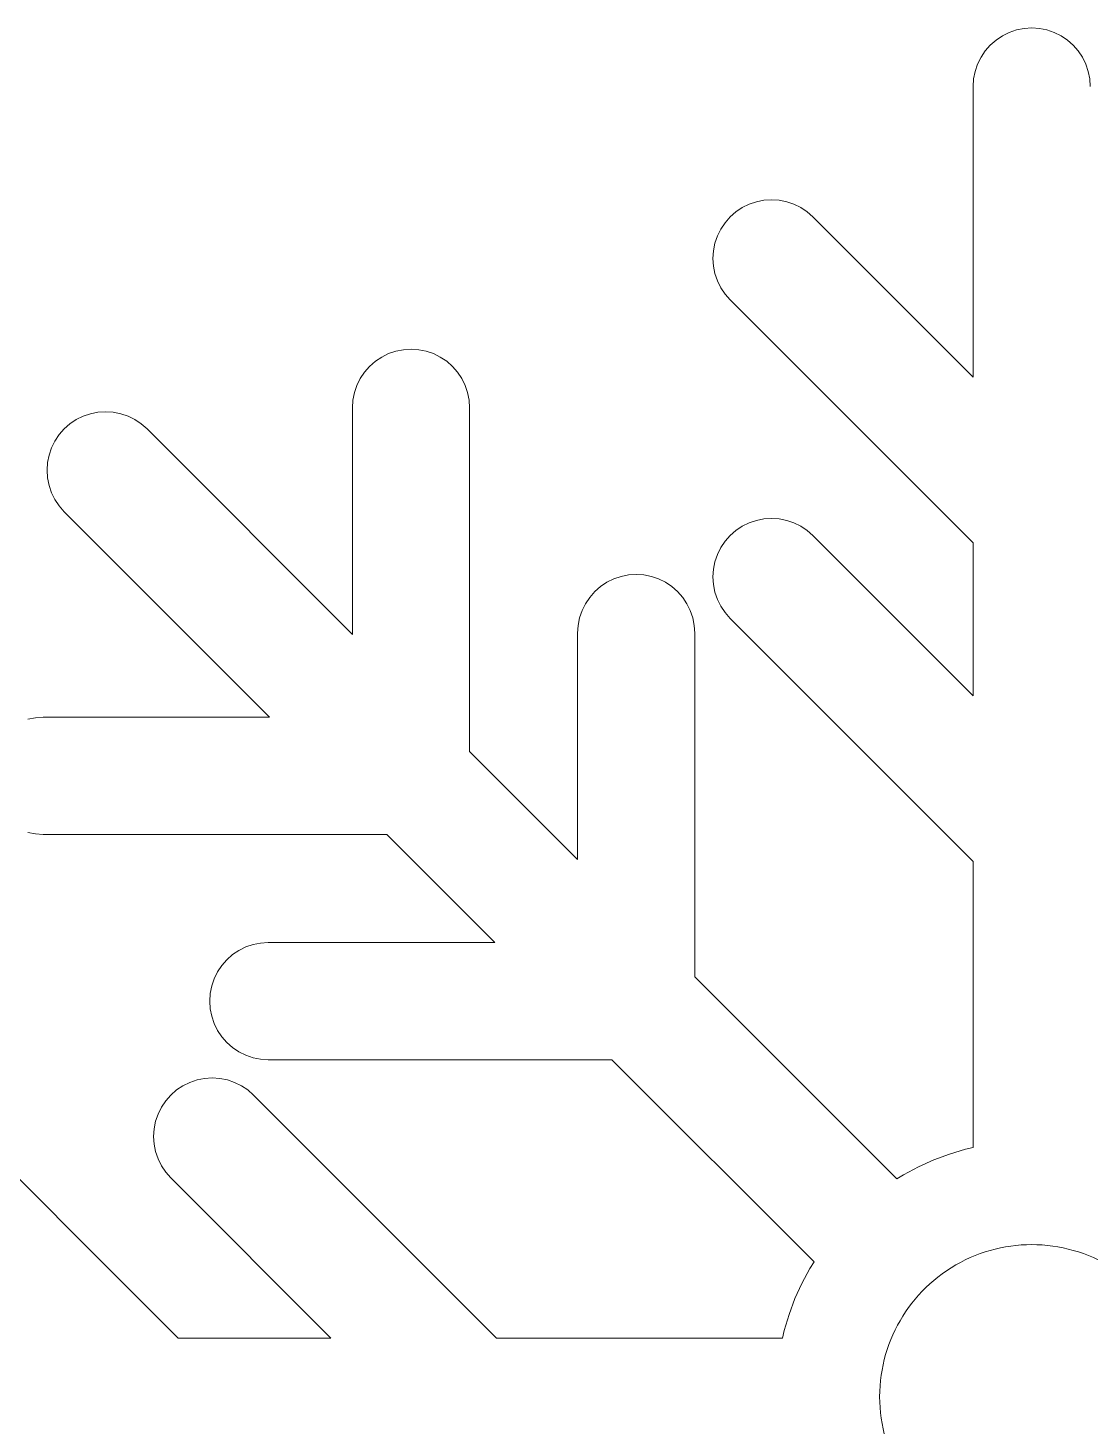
# Model space of a CAD drawing. Header units: centimetres. Extents: x -75 to 51, y -4 to 64.
# Drawn here: x -48.23 to -41.93, y 17.76 to 26.06 of the extents above; entities that cross this region are included whole.
import ezdxf

# ---------------------------------------------------------------- set-up
doc = ezdxf.new("R2010")
doc.units = ezdxf.units.CM
doc.header["$MEASUREMENT"] = 0
doc.layers.add('layer 1', color=7, linetype='Continuous')

msp = doc.modelspace()

# ---------------------------------------------------------------- linework, layer by layer
at = {"layer": 'layer 1', "color": 1, "lineweight": 20}
for points in [[(-42.31832, 26.05612), (-42.31832, 26.05612), (-42.36293, 26.04725), (-42.36293, 26.04725)], [(-42.27294, 26.05909), (-42.27294, 26.05909), (-42.31832, 26.05612), (-42.31832, 26.05612)], [(-42.22756, 26.05612), (-42.22756, 26.05612), (-42.27294, 26.05909), (-42.27294, 26.05909)], [(-42.18295, 26.04725), (-42.18295, 26.04725), (-42.22756, 26.05612), (-42.22756, 26.05612)], [(-42.4846, 25.98722), (-42.4846, 25.98722), (-42.5188, 25.95725), (-42.5188, 25.95725)], [(-42.44679, 26.01251), (-42.44679, 26.01251), (-42.4846, 25.98722), (-42.4846, 25.98722)], [(-42.406, 26.03262), (-42.406, 26.03262), (-42.44679, 26.01251), (-42.44679, 26.01251)], [(-42.36293, 26.04725), (-42.36293, 26.04725), (-42.406, 26.03262), (-42.406, 26.03262)], [(-42.13989, 26.03262), (-42.13989, 26.03262), (-42.18295, 26.04725), (-42.18295, 26.04725)], [(-42.09909, 26.01251), (-42.09909, 26.01251), (-42.13989, 26.03262), (-42.13989, 26.03262)], [(-42.06127, 25.98722), (-42.06127, 25.98722), (-42.09909, 26.01251), (-42.09909, 26.01251)], [(-42.02707, 25.95725), (-42.02707, 25.95725), (-42.06127, 25.98722), (-42.06127, 25.98722)], [(-42.54879, 25.92307), (-42.54879, 25.92307), (-42.57406, 25.88524), (-42.57406, 25.88524)], [(-42.5188, 25.95725), (-42.5188, 25.95725), (-42.54879, 25.92307), (-42.54879, 25.92307)], [(-41.99709, 25.92307), (-41.99709, 25.92307), (-42.02707, 25.95725), (-42.02707, 25.95725)], [(-41.97183, 25.88524), (-41.97183, 25.88524), (-41.99709, 25.92307), (-41.99709, 25.92307)], [(-42.59417, 25.84444), (-42.59417, 25.84444), (-42.6088, 25.80138), (-42.6088, 25.80138)], [(-42.57406, 25.88524), (-42.57406, 25.88524), (-42.59417, 25.84444), (-42.59417, 25.84444)], [(-41.95171, 25.84444), (-41.95171, 25.84444), (-41.97183, 25.88524), (-41.97183, 25.88524)], [(-41.93708, 25.80138), (-41.93708, 25.80138), (-41.95171, 25.84444), (-41.95171, 25.84444)], [(-42.61767, 25.75678), (-42.61767, 25.75678), (-42.62064, 25.71139), (-42.62064, 25.71139)], [(-42.6088, 25.80138), (-42.6088, 25.80138), (-42.61767, 25.75678), (-42.61767, 25.75678)], [(-41.92822, 25.75678), (-41.92822, 25.75678), (-41.93708, 25.80138), (-41.93708, 25.80138)], [(-41.92524, 25.71139), (-41.92524, 25.71139), (-41.92822, 25.75678), (-41.92822, 25.75678)], [(-42.62064, 25.71139), (-42.62064, 25.71139), (-42.62064, 23.98649), (-42.62064, 23.98649)], [(-43.99135, 24.99275), (-43.99135, 24.99275), (-44.02917, 24.96749), (-44.02917, 24.96749)], [(-43.95056, 25.01289), (-43.95056, 25.01289), (-43.99135, 24.99275), (-43.99135, 24.99275)], [(-43.9075, 25.0275), (-43.9075, 25.0275), (-43.95056, 25.01289), (-43.95056, 25.01289)], [(-43.86288, 25.03637), (-43.86288, 25.03637), (-43.9075, 25.0275), (-43.9075, 25.0275)], [(-43.8175, 25.03934), (-43.8175, 25.03934), (-43.86288, 25.03637), (-43.86288, 25.03637)], [(-43.77212, 25.03637), (-43.77212, 25.03637), (-43.8175, 25.03934), (-43.8175, 25.03934)], [(-43.72751, 25.0275), (-43.72751, 25.0275), (-43.77212, 25.03637), (-43.77212, 25.03637)], [(-43.68444, 25.01289), (-43.68444, 25.01289), (-43.72751, 25.0275), (-43.72751, 25.0275)], [(-43.64365, 24.99275), (-43.64365, 24.99275), (-43.68444, 25.01289), (-43.68444, 25.01289)], [(-43.60583, 24.96749), (-43.60583, 24.96749), (-43.64365, 24.99275), (-43.64365, 24.99275)], [(-44.09335, 24.90333), (-44.09335, 24.90333), (-44.11862, 24.86549), (-44.11862, 24.86549)], [(-44.06337, 24.93751), (-44.06337, 24.93751), (-44.09335, 24.90333), (-44.09335, 24.90333)], [(-44.02917, 24.96749), (-44.02917, 24.96749), (-44.06337, 24.93751), (-44.06337, 24.93751)], [(-43.57164, 24.93751), (-43.57164, 24.93751), (-43.60583, 24.96749), (-43.60583, 24.96749)], [(-42.62064, 23.98649), (-42.62064, 23.98649), (-43.57164, 24.93751), (-43.57164, 24.93751)], [(-44.13874, 24.82471), (-44.13874, 24.82471), (-44.15336, 24.78161), (-44.15336, 24.78161)], [(-44.11862, 24.86549), (-44.11862, 24.86549), (-44.13874, 24.82471), (-44.13874, 24.82471)], [(-44.16223, 24.73702), (-44.16223, 24.73702), (-44.16521, 24.69163), (-44.16521, 24.69163)], [(-44.15336, 24.78161), (-44.15336, 24.78161), (-44.16223, 24.73702), (-44.16223, 24.73702)], [(-44.16521, 24.69163), (-44.16521, 24.69163), (-44.16223, 24.64626), (-44.16223, 24.64626)], [(-44.16223, 24.64626), (-44.16223, 24.64626), (-44.15336, 24.60165), (-44.15336, 24.60165)], [(-44.15336, 24.60165), (-44.15336, 24.60165), (-44.13874, 24.55857), (-44.13874, 24.55857)], [(-44.13874, 24.55857), (-44.13874, 24.55857), (-44.11862, 24.51777), (-44.11862, 24.51777)], [(-44.11862, 24.51777), (-44.11862, 24.51777), (-44.09335, 24.47997), (-44.09335, 24.47997)], [(-44.09335, 24.47997), (-44.09335, 24.47997), (-44.06337, 24.44579), (-44.06337, 24.44579)], [(-44.06337, 24.44579), (-44.06337, 24.44579), (-42.62064, 23.00306), (-42.62064, 23.00306)], [(-46.00318, 24.1498), (-46.00318, 24.1498), (-46.04781, 24.14093), (-46.04781, 24.14093)], [(-45.95779, 24.15281), (-45.95779, 24.15281), (-46.00318, 24.14982), (-46.00318, 24.14982)], [(-45.91243, 24.1498), (-45.91243, 24.1498), (-45.95779, 24.15281), (-45.95779, 24.15281)], [(-45.86781, 24.14093), (-45.86781, 24.14093), (-45.91243, 24.1498), (-45.91243, 24.1498)], [(-46.16948, 24.08094), (-46.16948, 24.08094), (-46.20366, 24.05094), (-46.20366, 24.05094)], [(-46.13168, 24.10622), (-46.13168, 24.10622), (-46.16948, 24.08094), (-46.16948, 24.08094)], [(-46.09087, 24.12634), (-46.09087, 24.12634), (-46.13168, 24.10622), (-46.13168, 24.10622)], [(-46.04781, 24.14093), (-46.04781, 24.14093), (-46.09087, 24.12634), (-46.09087, 24.12634)], [(-45.82474, 24.12634), (-45.82474, 24.12634), (-45.86781, 24.14093), (-45.86781, 24.14093)], [(-45.78397, 24.10622), (-45.78397, 24.10622), (-45.82474, 24.12634), (-45.82474, 24.12634)], [(-45.74614, 24.08094), (-45.74614, 24.08094), (-45.78397, 24.10622), (-45.78397, 24.10622)], [(-45.71195, 24.05094), (-45.71195, 24.05094), (-45.74614, 24.08094), (-45.74614, 24.08094)], [(-46.25894, 23.97896), (-46.25894, 23.97896), (-46.27906, 23.93816), (-46.27906, 23.93816)], [(-46.23366, 24.01676), (-46.23366, 24.01676), (-46.25894, 23.97896), (-46.25894, 23.97896)], [(-46.20366, 24.05094), (-46.20366, 24.05094), (-46.23366, 24.01676), (-46.23366, 24.01676)], [(-45.68196, 24.01676), (-45.68196, 24.01676), (-45.71195, 24.05094), (-45.71195, 24.05094)], [(-45.65671, 23.97896), (-45.65671, 23.97896), (-45.68196, 24.01676), (-45.68196, 24.01676)], [(-45.63657, 23.93816), (-45.63657, 23.93816), (-45.65671, 23.97896), (-45.65671, 23.97896)], [(-46.27906, 23.93816), (-46.27906, 23.93816), (-46.29365, 23.8951), (-46.29365, 23.8951)], [(-45.62197, 23.8951), (-45.62197, 23.8951), (-45.63657, 23.93816), (-45.63657, 23.93816)], [(-46.30253, 23.85047), (-46.30253, 23.85047), (-46.3055, 23.80511), (-46.3055, 23.80511)], [(-46.29365, 23.8951), (-46.29365, 23.8951), (-46.30253, 23.85047), (-46.30253, 23.85047)], [(-45.61309, 23.85047), (-45.61309, 23.85047), (-45.62197, 23.8951), (-45.62197, 23.8951)], [(-45.61009, 23.80511), (-45.61009, 23.80511), (-45.61309, 23.85047), (-45.61309, 23.85047)], [(-47.94489, 23.73511), (-47.94489, 23.73511), (-47.98269, 23.70982), (-47.98269, 23.70982)], [(-47.90409, 23.75521), (-47.90409, 23.75521), (-47.94489, 23.73511), (-47.94489, 23.73511)], [(-47.86103, 23.76984), (-47.86103, 23.76984), (-47.90409, 23.75521), (-47.90409, 23.75521)], [(-47.81643, 23.77873), (-47.81643, 23.77873), (-47.86103, 23.76984), (-47.86103, 23.76984)], [(-47.77104, 23.78168), (-47.77104, 23.78168), (-47.81643, 23.77871), (-47.81643, 23.77871)], [(-47.72566, 23.77873), (-47.72566, 23.77873), (-47.77104, 23.7817), (-47.77104, 23.7817)], [(-47.68106, 23.76984), (-47.68106, 23.76984), (-47.72566, 23.77873), (-47.72566, 23.77873)], [(-47.63799, 23.75521), (-47.63799, 23.75521), (-47.68106, 23.76984), (-47.68106, 23.76984)], [(-47.59719, 23.73511), (-47.59719, 23.73511), (-47.63799, 23.75521), (-47.63799, 23.75521)], [(-47.55936, 23.70982), (-47.55936, 23.70982), (-47.59719, 23.73511), (-47.59719, 23.73511)], [(-46.3055, 23.80511), (-46.3055, 23.80511), (-46.3055, 22.46018), (-46.3055, 22.46018)], [(-45.61009, 21.76478), (-45.61009, 21.76478), (-45.61009, 23.80511), (-45.61009, 23.80511)], [(-48.01692, 23.67985), (-48.01692, 23.67985), (-48.04688, 23.64565), (-48.04688, 23.64565)], [(-47.98269, 23.70982), (-47.98269, 23.70982), (-48.01692, 23.67985), (-48.01692, 23.67985)], [(-47.52517, 23.67985), (-47.52517, 23.67985), (-47.55936, 23.70982), (-47.55936, 23.70982)], [(-46.3055, 22.46018), (-46.3055, 22.46018), (-47.52517, 23.67985), (-47.52517, 23.67985)], [(-48.09227, 23.56703), (-48.09227, 23.56703), (-48.1069, 23.52397), (-48.1069, 23.52397)], [(-48.07216, 23.60784), (-48.07216, 23.60784), (-48.09227, 23.56703), (-48.09227, 23.56703)], [(-48.04688, 23.64565), (-48.04688, 23.64565), (-48.07216, 23.60784), (-48.07216, 23.60784)], [(-48.1069, 23.52397), (-48.1069, 23.52397), (-48.11577, 23.47938), (-48.11577, 23.47938)], [(-48.11577, 23.47938), (-48.11577, 23.47938), (-48.11875, 23.43399), (-48.11875, 23.43399)], [(-48.11875, 23.43399), (-48.11875, 23.43399), (-48.11577, 23.38859), (-48.11577, 23.38859)], [(-48.11577, 23.38859), (-48.11577, 23.38859), (-48.1069, 23.344), (-48.1069, 23.344)], [(-48.1069, 23.344), (-48.1069, 23.344), (-48.09227, 23.30094), (-48.09227, 23.30094)], [(-48.09227, 23.30094), (-48.09227, 23.30094), (-48.07216, 23.26014), (-48.07216, 23.26014)], [(-48.07216, 23.26014), (-48.07216, 23.26014), (-48.04688, 23.22231), (-48.04688, 23.22231)], [(-48.04688, 23.22231), (-48.04688, 23.22231), (-48.01692, 23.18812), (-48.01692, 23.18812)], [(-48.01692, 23.18812), (-48.01692, 23.18812), (-46.79723, 21.96843), (-46.79723, 21.96843)], [(-44.02917, 23.07685), (-44.02917, 23.07685), (-44.06337, 23.04687), (-44.06337, 23.04687)], [(-43.99135, 23.10211), (-43.99135, 23.10211), (-44.02917, 23.07685), (-44.02917, 23.07685)], [(-43.95056, 23.12225), (-43.95056, 23.12225), (-43.99135, 23.10211), (-43.99135, 23.10211)], [(-43.9075, 23.13686), (-43.9075, 23.13686), (-43.95056, 23.12225), (-43.95056, 23.12225)], [(-43.86288, 23.14573), (-43.86288, 23.14573), (-43.9075, 23.13686), (-43.9075, 23.13686)], [(-43.8175, 23.1487), (-43.8175, 23.1487), (-43.86288, 23.14573), (-43.86288, 23.14573)], [(-43.77212, 23.14573), (-43.77212, 23.14573), (-43.8175, 23.1487), (-43.8175, 23.1487)], [(-43.72751, 23.13686), (-43.72751, 23.13686), (-43.77212, 23.14573), (-43.77212, 23.14573)], [(-43.68444, 23.12225), (-43.68444, 23.12225), (-43.72751, 23.13686), (-43.72751, 23.13686)], [(-43.64365, 23.10211), (-43.64365, 23.10211), (-43.68444, 23.12225), (-43.68444, 23.12225)], [(-43.60583, 23.07685), (-43.60583, 23.07685), (-43.64365, 23.10211), (-43.64365, 23.10211)], [(-43.57164, 23.04687), (-43.57164, 23.04687), (-43.60583, 23.07685), (-43.60583, 23.07685)], [(-44.09335, 23.01268), (-44.09335, 23.01268), (-44.11862, 22.97485), (-44.11862, 22.97485)], [(-44.06337, 23.04687), (-44.06337, 23.04687), (-44.09335, 23.01268), (-44.09335, 23.01268)], [(-42.62064, 22.09585), (-42.62064, 22.09585), (-43.57164, 23.04687), (-43.57164, 23.04687)], [(-42.62064, 23.00306), (-42.62064, 23.00306), (-42.62064, 22.09585), (-42.62064, 22.09585)], [(-44.13874, 22.93407), (-44.13874, 22.93407), (-44.15336, 22.89101), (-44.15336, 22.89101)], [(-44.11862, 22.97485), (-44.11862, 22.97485), (-44.13874, 22.93407), (-44.13874, 22.93407)], [(-44.16223, 22.84638), (-44.16223, 22.84638), (-44.16521, 22.80098), (-44.16521, 22.80098)], [(-44.15336, 22.89101), (-44.15336, 22.89101), (-44.16223, 22.84638), (-44.16223, 22.84638)], [(-44.8326, 22.74406), (-44.8326, 22.74406), (-44.86679, 22.71406), (-44.86679, 22.71406)], [(-44.79479, 22.76934), (-44.79479, 22.76934), (-44.8326, 22.74406), (-44.8326, 22.74406)], [(-44.754, 22.78946), (-44.754, 22.78946), (-44.79479, 22.76934), (-44.79479, 22.76934)], [(-44.71092, 22.80408), (-44.71092, 22.80408), (-44.754, 22.78946), (-44.754, 22.78946)], [(-44.66631, 22.81292), (-44.66631, 22.81292), (-44.71092, 22.80408), (-44.71092, 22.80408)], [(-44.62093, 22.81593), (-44.62093, 22.81593), (-44.66631, 22.81294), (-44.66631, 22.81294)], [(-44.57555, 22.81292), (-44.57555, 22.81292), (-44.62093, 22.81593), (-44.62093, 22.81593)], [(-44.53094, 22.80408), (-44.53094, 22.80408), (-44.57555, 22.81292), (-44.57555, 22.81292)], [(-44.48787, 22.78946), (-44.48787, 22.78946), (-44.53094, 22.80408), (-44.53094, 22.80408)], [(-44.44708, 22.76934), (-44.44708, 22.76934), (-44.48787, 22.78946), (-44.48787, 22.78946)], [(-44.40926, 22.74406), (-44.40926, 22.74406), (-44.44708, 22.76934), (-44.44708, 22.76934)], [(-44.37507, 22.71406), (-44.37507, 22.71406), (-44.40926, 22.74406), (-44.40926, 22.74406)], [(-44.16521, 22.80098), (-44.16521, 22.80098), (-44.16223, 22.75563), (-44.16223, 22.75563)], [(-44.16223, 22.75563), (-44.16223, 22.75563), (-44.15336, 22.71101), (-44.15336, 22.71101)], [(-44.89678, 22.67987), (-44.89678, 22.67987), (-44.92205, 22.64208), (-44.92205, 22.64208)], [(-44.86679, 22.71406), (-44.86679, 22.71406), (-44.89678, 22.67987), (-44.89678, 22.67987)], [(-44.34508, 22.67987), (-44.34508, 22.67987), (-44.37507, 22.71406), (-44.37507, 22.71406)], [(-44.31981, 22.64208), (-44.31981, 22.64208), (-44.34508, 22.67987), (-44.34508, 22.67987)], [(-44.15336, 22.71101), (-44.15336, 22.71101), (-44.13874, 22.66793), (-44.13874, 22.66793)], [(-44.13874, 22.66793), (-44.13874, 22.66793), (-44.11862, 22.62713), (-44.11862, 22.62713)], [(-44.94217, 22.60128), (-44.94217, 22.60128), (-44.95678, 22.55822), (-44.95678, 22.55822)], [(-44.92205, 22.64208), (-44.92205, 22.64208), (-44.94217, 22.60128), (-44.94217, 22.60128)], [(-44.29969, 22.60128), (-44.29969, 22.60128), (-44.31981, 22.64208), (-44.31981, 22.64208)], [(-44.28507, 22.55822), (-44.28507, 22.55822), (-44.29969, 22.60128), (-44.29969, 22.60128)], [(-44.11862, 22.62713), (-44.11862, 22.62713), (-44.09335, 22.58934), (-44.09335, 22.58934)], [(-44.09335, 22.58934), (-44.09335, 22.58934), (-44.06337, 22.55516), (-44.06337, 22.55516)], [(-44.96565, 22.51359), (-44.96565, 22.51359), (-44.96863, 22.46823), (-44.96863, 22.46823)], [(-44.95678, 22.55822), (-44.95678, 22.55822), (-44.96565, 22.51359), (-44.96565, 22.51359)], [(-44.2762, 22.51359), (-44.2762, 22.51359), (-44.28507, 22.55822), (-44.28507, 22.55822)], [(-44.27323, 22.46823), (-44.27323, 22.46823), (-44.2762, 22.51359), (-44.2762, 22.51359)], [(-44.06337, 22.55516), (-44.06337, 22.55516), (-42.62064, 21.11243), (-42.62064, 21.11243)], [(-44.96863, 22.46823), (-44.96863, 22.46823), (-44.96863, 21.1233), (-44.96863, 21.1233)], [(-44.27323, 20.42788), (-44.27323, 20.42788), (-44.27323, 22.46823), (-44.27323, 22.46823)], [(-48.18752, 21.96545), (-48.18752, 21.96545), (-48.23215, 21.95658), (-48.23215, 21.95658)], [(-48.14216, 21.96843), (-48.14216, 21.96843), (-48.18752, 21.96549), (-48.18752, 21.96549)], [(-46.79723, 21.96843), (-46.79723, 21.96843), (-48.14216, 21.96843), (-48.14216, 21.96843)], [(-44.96863, 21.1233), (-44.96863, 21.1233), (-45.61009, 21.76478), (-45.61009, 21.76478)], [(-48.23215, 21.28491), (-48.23215, 21.28491), (-48.18752, 21.27602), (-48.18752, 21.27602)], [(-48.18752, 21.27602), (-48.18752, 21.27602), (-48.14216, 21.27301), (-48.14216, 21.27301)], [(-48.14216, 21.27303), (-48.14216, 21.27303), (-46.10184, 21.27303), (-46.10184, 21.27303)], [(-46.10184, 21.27303), (-46.10184, 21.27303), (-45.46036, 20.63156), (-45.46036, 20.63156)], [(-42.62064, 21.11243), (-42.62064, 21.11243), (-42.62064, 19.41596), (-42.62064, 19.41596)], [(-46.97913, 20.58497), (-46.97913, 20.58497), (-47.01694, 20.55972), (-47.01694, 20.55972)], [(-46.93833, 20.60509), (-46.93833, 20.60509), (-46.97913, 20.58497), (-46.97913, 20.58497)], [(-46.89526, 20.61972), (-46.89526, 20.61972), (-46.93833, 20.60509), (-46.93833, 20.60509)], [(-46.85064, 20.6286), (-46.85064, 20.6286), (-46.89526, 20.61972), (-46.89526, 20.61972)], [(-46.80528, 20.63156), (-46.80528, 20.63156), (-46.85064, 20.62863), (-46.85064, 20.62863)], [(-45.46036, 20.63156), (-45.46036, 20.63156), (-46.80528, 20.63156), (-46.80528, 20.63156)], [(-47.08112, 20.49554), (-47.08112, 20.49554), (-47.1064, 20.45772), (-47.1064, 20.45772)], [(-47.05112, 20.52973), (-47.05112, 20.52973), (-47.08112, 20.49554), (-47.08112, 20.49554)], [(-47.01694, 20.55972), (-47.01694, 20.55972), (-47.05112, 20.52973), (-47.05112, 20.52973)], [(-47.12651, 20.41691), (-47.12651, 20.41691), (-47.14114, 20.37385), (-47.14114, 20.37385)], [(-47.1064, 20.45772), (-47.1064, 20.45772), (-47.12651, 20.41691), (-47.12651, 20.41691)], [(-43.07366, 19.22832), (-43.07366, 19.22832), (-44.27323, 20.42788), (-44.27323, 20.42788)], [(-47.14999, 20.32924), (-47.14999, 20.32924), (-47.15298, 20.28387), (-47.15298, 20.28387)], [(-47.14114, 20.37385), (-47.14114, 20.37385), (-47.14999, 20.32924), (-47.14999, 20.32924)], [(-47.15298, 20.28387), (-47.15298, 20.28387), (-47.14999, 20.23847), (-47.14999, 20.23847)], [(-47.14999, 20.23847), (-47.14999, 20.23847), (-47.14114, 20.19388), (-47.14114, 20.19388)], [(-47.14114, 20.19388), (-47.14114, 20.19388), (-47.12651, 20.1508), (-47.12651, 20.1508)], [(-47.12651, 20.1508), (-47.12651, 20.1508), (-47.1064, 20.11002), (-47.1064, 20.11002)], [(-47.1064, 20.11002), (-47.1064, 20.11002), (-47.08112, 20.0722), (-47.08112, 20.0722)], [(-47.08112, 20.0722), (-47.08112, 20.0722), (-47.05112, 20.038), (-47.05112, 20.038)], [(-47.05112, 20.038), (-47.05112, 20.038), (-47.01694, 20.00802), (-47.01694, 20.00802)], [(-47.01694, 20.00802), (-47.01694, 20.00802), (-46.97913, 19.98274), (-46.97913, 19.98274)], [(-46.97913, 19.98274), (-46.97913, 19.98274), (-46.93833, 19.96262), (-46.93833, 19.96262)], [(-46.93833, 19.96262), (-46.93833, 19.96262), (-46.89526, 19.94801), (-46.89526, 19.94801)], [(-46.89526, 19.94801), (-46.89526, 19.94801), (-46.85064, 19.93914), (-46.85064, 19.93914)], [(-46.85064, 19.93914), (-46.85064, 19.93914), (-46.80528, 19.93619), (-46.80528, 19.93619)], [(-46.80528, 19.93617), (-46.80528, 19.93617), (-44.76495, 19.93617), (-44.76495, 19.93617)], [(-44.76495, 19.93617), (-44.76495, 19.93617), (-43.56539, 18.7366), (-43.56539, 18.7366)], [(-47.34973, 19.75628), (-47.34973, 19.75628), (-47.38392, 19.7263), (-47.38392, 19.7263)], [(-47.31189, 19.78156), (-47.31189, 19.78156), (-47.34973, 19.75628), (-47.34973, 19.75628)], [(-47.27113, 19.80168), (-47.27113, 19.80168), (-47.31189, 19.78156), (-47.31189, 19.78156)], [(-47.22806, 19.81631), (-47.22806, 19.81631), (-47.27113, 19.80168), (-47.27113, 19.80168)], [(-47.18344, 19.82516), (-47.18344, 19.82516), (-47.22806, 19.81631), (-47.22806, 19.81631)], [(-47.13805, 19.82813), (-47.13805, 19.82813), (-47.18344, 19.8252), (-47.18344, 19.8252)], [(-47.09269, 19.82516), (-47.09269, 19.82516), (-47.13805, 19.8281), (-47.13805, 19.8281)], [(-47.04806, 19.81631), (-47.04806, 19.81631), (-47.09269, 19.82516), (-47.09269, 19.82516)], [(-47.005, 19.80168), (-47.005, 19.80168), (-47.04806, 19.81631), (-47.04806, 19.81631)], [(-46.96419, 19.78156), (-46.96419, 19.78156), (-47.005, 19.80168), (-47.005, 19.80168)], [(-46.92639, 19.75628), (-46.92639, 19.75628), (-46.96419, 19.78156), (-46.96419, 19.78156)], [(-46.8922, 19.7263), (-46.8922, 19.7263), (-46.92639, 19.75628), (-46.92639, 19.75628)], [(-47.34012, 18.28357), (-47.34012, 18.28357), (-48.78284, 19.7263), (-48.78284, 19.7263)], [(-47.41392, 19.69211), (-47.41392, 19.69211), (-47.43916, 19.65428), (-47.43916, 19.65428)], [(-47.38392, 19.7263), (-47.38392, 19.7263), (-47.41392, 19.69211), (-47.41392, 19.69211)], [(-45.44949, 18.28357), (-45.44949, 18.28357), (-46.8922, 19.7263), (-46.8922, 19.7263)], [(-47.4593, 19.6135), (-47.4593, 19.6135), (-47.4739, 19.57042), (-47.4739, 19.57042)], [(-47.43916, 19.65428), (-47.43916, 19.65428), (-47.4593, 19.6135), (-47.4593, 19.6135)], [(-47.48278, 19.52583), (-47.48278, 19.52583), (-47.48576, 19.48043), (-47.48576, 19.48043)], [(-47.4739, 19.57042), (-47.4739, 19.57042), (-47.48278, 19.52583), (-47.48278, 19.52583)], [(-47.48576, 19.48043), (-47.48576, 19.48043), (-47.48278, 19.43505), (-47.48278, 19.43505)], [(-47.48278, 19.43505), (-47.48278, 19.43505), (-47.4739, 19.39044), (-47.4739, 19.39044)], [(-42.62064, 19.41596), (-42.62064, 19.41596), (-42.66665, 19.40524), (-42.66665, 19.40524)], [(-47.4739, 19.39044), (-47.4739, 19.39044), (-47.4593, 19.34736), (-47.4593, 19.34736)], [(-47.4593, 19.34736), (-47.4593, 19.34736), (-47.43916, 19.30659), (-47.43916, 19.30659)], [(-42.85508, 19.34128), (-42.85508, 19.34128), (-42.94575, 19.30019), (-42.94575, 19.30019)], [(-42.76191, 19.37634), (-42.76191, 19.37634), (-42.85508, 19.34128), (-42.85508, 19.34128)], [(-42.66665, 19.40524), (-42.66665, 19.40524), (-42.76191, 19.37634), (-42.76191, 19.37634)], [(-47.43916, 19.30659), (-47.43916, 19.30659), (-47.41392, 19.26878), (-47.41392, 19.26878)], [(-47.41392, 19.26878), (-47.41392, 19.26878), (-47.38392, 19.23458), (-47.38392, 19.23458)], [(-43.03353, 19.25327), (-43.03353, 19.25327), (-43.07366, 19.22832), (-43.07366, 19.22832)], [(-42.94575, 19.30019), (-42.94575, 19.30019), (-43.03353, 19.25327), (-43.03353, 19.25327)], [(-47.38392, 19.23458), (-47.38392, 19.23458), (-46.43291, 18.28357), (-46.43291, 18.28357)], [(-43.59033, 18.69647), (-43.59033, 18.69647), (-43.63726, 18.60868), (-43.63726, 18.60868)], [(-43.56539, 18.7366), (-43.56539, 18.7366), (-43.59033, 18.69647), (-43.59033, 18.69647)], [(-43.63726, 18.60868), (-43.63726, 18.60868), (-43.67834, 18.518), (-43.67834, 18.518)], [(-43.67834, 18.518), (-43.67834, 18.518), (-43.71341, 18.42484), (-43.71341, 18.42484)], [(-43.71341, 18.42484), (-43.71341, 18.42484), (-43.7423, 18.32958), (-43.7423, 18.32958)], [(-46.43291, 18.28357), (-46.43291, 18.28357), (-47.34012, 18.28357), (-47.34012, 18.28357)], [(-43.75303, 18.28357), (-43.75303, 18.28357), (-45.44949, 18.28357), (-45.44949, 18.28357)], [(-43.7423, 18.32958), (-43.7423, 18.32958), (-43.75303, 18.28357), (-43.75303, 18.28357)]]:
    msp.add_open_spline(points, degree=3, dxfattribs=at)
for points in [[(-41.82147, 18.71783), (-41.82147, 18.71783), (-41.84963, 18.73341), (-41.84963, 18.73341), (-41.84963, 18.73341), (-41.84963, 18.73341), (-41.87819, 18.74792), (-41.87819, 18.74792), (-41.87819, 18.74792), (-41.87819, 18.74792), (-41.90711, 18.76136), (-41.90711, 18.76136), (-41.90711, 18.76136), (-41.90711, 18.76136), (-41.93637, 18.77373), (-41.93637, 18.77373), (-41.93637, 18.77373), (-41.93637, 18.77373), (-41.96596, 18.78502), (-41.96596, 18.78502), (-41.96596, 18.78502), (-41.96596, 18.78502), (-41.99584, 18.79524), (-41.99584, 18.79524), (-41.99584, 18.79524), (-41.99584, 18.79524), (-42.02599, 18.80439), (-42.02599, 18.80439), (-42.02599, 18.80439), (-42.02599, 18.80439), (-42.05635, 18.81243), (-42.05635, 18.81243), (-42.05635, 18.81243), (-42.05635, 18.81243), (-42.08693, 18.8194), (-42.08693, 18.8194), (-42.08693, 18.8194), (-42.08693, 18.8194), (-42.11767, 18.82531), (-42.11767, 18.82531), (-42.11767, 18.82531), (-42.11767, 18.82531), (-42.14856, 18.83016), (-42.14856, 18.83016), (-42.14856, 18.83016), (-42.14856, 18.83016), (-42.17956, 18.83393), (-42.17956, 18.83393), (-42.17956, 18.83393), (-42.17956, 18.83393), (-42.21065, 18.83669), (-42.21065, 18.83669), (-42.21065, 18.83669), (-42.21065, 18.83669), (-42.24179, 18.83822), (-42.24179, 18.83822), (-42.24179, 18.83822), (-42.24179, 18.83822), (-42.27296, 18.83881), (-42.27296, 18.83881), (-42.27296, 18.83881), (-42.27296, 18.83881), (-42.30414, 18.83822), (-42.30414, 18.83822), (-42.30414, 18.83822), (-42.30414, 18.83822), (-42.33528, 18.83669), (-42.33528, 18.83669), (-42.33528, 18.83669), (-42.33528, 18.83669), (-42.36637, 18.83393), (-42.36637, 18.83393), (-42.36637, 18.83393), (-42.36637, 18.83393), (-42.39737, 18.83016), (-42.39737, 18.83016), (-42.39737, 18.83016), (-42.39737, 18.83016), (-42.42826, 18.82531), (-42.42826, 18.82531), (-42.42826, 18.82531), (-42.42826, 18.82531), (-42.459, 18.8194), (-42.459, 18.8194), (-42.459, 18.8194), (-42.459, 18.8194), (-42.48958, 18.81243), (-42.48958, 18.81243), (-42.48958, 18.81243), (-42.48958, 18.81243), (-42.51994, 18.80439), (-42.51994, 18.80439), (-42.51994, 18.80439), (-42.51994, 18.80439), (-42.55009, 18.79524), (-42.55009, 18.79524), (-42.55009, 18.79524), (-42.55009, 18.79524), (-42.57996, 18.78502), (-42.57996, 18.78502), (-42.57996, 18.78502), (-42.57996, 18.78502), (-42.60956, 18.77373), (-42.60956, 18.77373), (-42.60956, 18.77373), (-42.60956, 18.77373), (-42.63882, 18.76136), (-42.63882, 18.76136), (-42.63882, 18.76136), (-42.63882, 18.76136), (-42.66774, 18.74792), (-42.66774, 18.74792), (-42.66774, 18.74792), (-42.66774, 18.74792), (-42.6963, 18.73341), (-42.6963, 18.73341), (-42.6963, 18.73341), (-42.6963, 18.73341), (-42.72446, 18.71783), (-42.72446, 18.71783)], [(-42.7244, 18.71783), (-42.7244, 18.71783), (-42.75198, 18.70124), (-42.75198, 18.70124), (-42.75198, 18.70124), (-42.75198, 18.70124), (-42.77882, 18.68376), (-42.77882, 18.68376), (-42.77882, 18.68376), (-42.77882, 18.68376), (-42.80493, 18.66543), (-42.80493, 18.66543), (-42.80493, 18.66543), (-42.80493, 18.66543), (-42.83027, 18.64627), (-42.83027, 18.64627), (-42.83027, 18.64627), (-42.83027, 18.64627), (-42.85485, 18.62628), (-42.85485, 18.62628), (-42.85485, 18.62628), (-42.85485, 18.62628), (-42.87863, 18.60553), (-42.87863, 18.60553), (-42.87863, 18.60553), (-42.87863, 18.60553), (-42.90161, 18.58401), (-42.90161, 18.58401), (-42.90161, 18.58401), (-42.90161, 18.58401), (-42.92377, 18.56176), (-42.92377, 18.56176), (-42.92377, 18.56176), (-42.92377, 18.56176), (-42.9451, 18.53877), (-42.9451, 18.53877), (-42.9451, 18.53877), (-42.9451, 18.53877), (-42.96561, 18.51511), (-42.96561, 18.51511), (-42.96561, 18.51511), (-42.96561, 18.51511), (-42.98523, 18.49078), (-42.98523, 18.49078), (-42.98523, 18.49078), (-42.98523, 18.49078), (-43.00399, 18.4658), (-43.00399, 18.4658), (-43.00399, 18.4658), (-43.00399, 18.4658), (-43.02187, 18.44021), (-43.02187, 18.44021), (-43.02187, 18.44021), (-43.02187, 18.44021), (-43.03882, 18.41404), (-43.03882, 18.41404), (-43.03882, 18.41404), (-43.03882, 18.41404), (-43.05486, 18.38732), (-43.05486, 18.38732), (-43.05486, 18.38732), (-43.05486, 18.38732), (-43.06998, 18.36005), (-43.06998, 18.36005), (-43.06998, 18.36005), (-43.06998, 18.36005), (-43.08415, 18.33226), (-43.08415, 18.33226), (-43.08415, 18.33226), (-43.08415, 18.33226), (-43.09737, 18.30398), (-43.09737, 18.30398), (-43.09737, 18.30398), (-43.09737, 18.30398), (-43.10961, 18.27524), (-43.10961, 18.27524), (-43.10961, 18.27524), (-43.10961, 18.27524), (-43.12087, 18.24607), (-43.12087, 18.24607), (-43.12087, 18.24607), (-43.12087, 18.24607), (-43.13112, 18.2165), (-43.13112, 18.2165), (-43.13112, 18.2165), (-43.13112, 18.2165), (-43.14036, 18.18654), (-43.14036, 18.18654), (-43.14036, 18.18654), (-43.14036, 18.18654), (-43.14856, 18.15621), (-43.14856, 18.15621), (-43.14856, 18.15621), (-43.14856, 18.15621), (-43.15572, 18.12554), (-43.15572, 18.12554), (-43.15572, 18.12554), (-43.15572, 18.12554), (-43.16181, 18.09456), (-43.16181, 18.09456), (-43.16181, 18.09456), (-43.16181, 18.09456), (-43.16683, 18.06329), (-43.16683, 18.06329), (-43.16683, 18.06329), (-43.16683, 18.06329), (-43.17074, 18.03176), (-43.17074, 18.03176), (-43.17074, 18.03176), (-43.17074, 18.03176), (-43.17351, 17.99999), (-43.17351, 17.99999), (-43.17351, 17.99999), (-43.17351, 17.99999), (-43.17534, 17.968), (-43.17534, 17.968), (-43.17534, 17.968), (-43.17534, 17.968), (-43.17593, 17.93583), (-43.17593, 17.93583)], [(-43.17586, 17.93588), (-43.17586, 17.93588), (-43.17527, 17.9037), (-43.17527, 17.9037), (-43.17527, 17.9037), (-43.17527, 17.9037), (-43.17344, 17.87172), (-43.17344, 17.87172), (-43.17344, 17.87172), (-43.17344, 17.87172), (-43.17067, 17.83995), (-43.17067, 17.83995), (-43.17067, 17.83995), (-43.17067, 17.83995), (-43.16676, 17.80842), (-43.16676, 17.80842), (-43.16676, 17.80842), (-43.16676, 17.80842), (-43.16174, 17.77715), (-43.16174, 17.77715), (-43.16174, 17.77715), (-43.16174, 17.77715), (-43.15565, 17.74617), (-43.15565, 17.74617), (-43.15565, 17.74617), (-43.15565, 17.74617), (-43.14848, 17.7155), (-43.14848, 17.7155), (-43.14848, 17.7155), (-43.14848, 17.7155), (-43.14028, 17.68517), (-43.14028, 17.68517), (-43.14028, 17.68517), (-43.14028, 17.68517), (-43.13103, 17.6552), (-43.13103, 17.6552), (-43.13103, 17.6552), (-43.13103, 17.6552), (-43.12078, 17.62563), (-43.12078, 17.62563), (-43.12078, 17.62563), (-43.12078, 17.62563), (-43.10952, 17.59646), (-43.10952, 17.59646), (-43.10952, 17.59646), (-43.10952, 17.59646), (-43.09727, 17.56772), (-43.09727, 17.56772), (-43.09727, 17.56772), (-43.09727, 17.56772), (-43.08405, 17.53947), (-43.08405, 17.53947), (-43.08405, 17.53947), (-43.08405, 17.53947), (-43.06988, 17.51171), (-43.06988, 17.51171), (-43.06988, 17.51171), (-43.06988, 17.51171), (-43.05476, 17.48444), (-43.05476, 17.48444), (-43.05476, 17.48444), (-43.05476, 17.48444), (-43.03872, 17.45772), (-43.03872, 17.45772), (-43.03872, 17.45772), (-43.03872, 17.45772), (-43.02176, 17.43155), (-43.02176, 17.43155), (-43.02176, 17.43155), (-43.02176, 17.43155), (-43.00388, 17.40596), (-43.00388, 17.40596), (-43.00388, 17.40596), (-43.00388, 17.40596), (-42.98512, 17.38098), (-42.98512, 17.38098), (-42.98512, 17.38098), (-42.98512, 17.38098), (-42.9655, 17.35665), (-42.9655, 17.35665), (-42.9655, 17.35665), (-42.9655, 17.35665), (-42.94499, 17.33299), (-42.94499, 17.33299), (-42.94499, 17.33299), (-42.94499, 17.33299), (-42.92366, 17.31), (-42.92366, 17.31), (-42.92366, 17.31), (-42.92366, 17.31), (-42.9015, 17.28775), (-42.9015, 17.28775), (-42.9015, 17.28775), (-42.9015, 17.28775), (-42.87851, 17.26623), (-42.87851, 17.26623), (-42.87851, 17.26623), (-42.87851, 17.26623), (-42.85473, 17.24548), (-42.85473, 17.24548), (-42.85473, 17.24548), (-42.85473, 17.24548), (-42.83015, 17.22549), (-42.83015, 17.22549), (-42.83015, 17.22549), (-42.83015, 17.22549), (-42.80481, 17.20633), (-42.80481, 17.20633), (-42.80481, 17.20633), (-42.80481, 17.20633), (-42.7787, 17.188), (-42.7787, 17.188), (-42.7787, 17.188), (-42.7787, 17.188), (-42.75186, 17.17052), (-42.75186, 17.17052), (-42.75186, 17.17052), (-42.75186, 17.17052), (-42.72428, 17.15393), (-42.72428, 17.15393)]]:
    msp.add_open_spline(points, degree=3, knots=[0, 0, 0, 0, 0.0322581, 0.0322581, 0.0322581, 0.0322581, 0.0645161, 0.0645161, 0.0645161, 0.0645161, 0.0967742, 0.0967742, 0.0967742, 0.0967742, 0.1290323, 0.1290323, 0.1290323, 0.1290323, 0.1612903, 0.1612903, 0.1612903, 0.1612903, 0.1935484, 0.1935484, 0.1935484, 0.1935484, 0.2258065, 0.2258065, 0.2258065, 0.2258065, 0.2580645, 0.2580645, 0.2580645, 0.2580645, 0.2903226, 0.2903226, 0.2903226, 0.2903226, 0.3225806, 0.3225806, 0.3225806, 0.3225806, 0.3548387, 0.3548387, 0.3548387, 0.3548387, 0.3870968, 0.3870968, 0.3870968, 0.3870968, 0.4193548, 0.4193548, 0.4193548, 0.4193548, 0.4516129, 0.4516129, 0.4516129, 0.4516129, 0.483871, 0.483871, 0.483871, 0.483871, 0.516129, 0.516129, 0.516129, 0.516129, 0.5483871, 0.5483871, 0.5483871, 0.5483871, 0.5806452, 0.5806452, 0.5806452, 0.5806452, 0.6129032, 0.6129032, 0.6129032, 0.6129032, 0.6451613, 0.6451613, 0.6451613, 0.6451613, 0.6774194, 0.6774194, 0.6774194, 0.6774194, 0.7096774, 0.7096774, 0.7096774, 0.7096774, 0.7419355, 0.7419355, 0.7419355, 0.7419355, 0.7741935, 0.7741935, 0.7741935, 0.7741935, 0.8064516, 0.8064516, 0.8064516, 0.8064516, 0.8387097, 0.8387097, 0.8387097, 0.8387097, 0.8709677, 0.8709677, 0.8709677, 0.8709677, 0.9032258, 0.9032258, 0.9032258, 0.9032258, 0.9354839, 0.9354839, 0.9354839, 0.9354839, 1, 1, 1, 1], dxfattribs=at)

doc.saveas('drawing.dxf')
